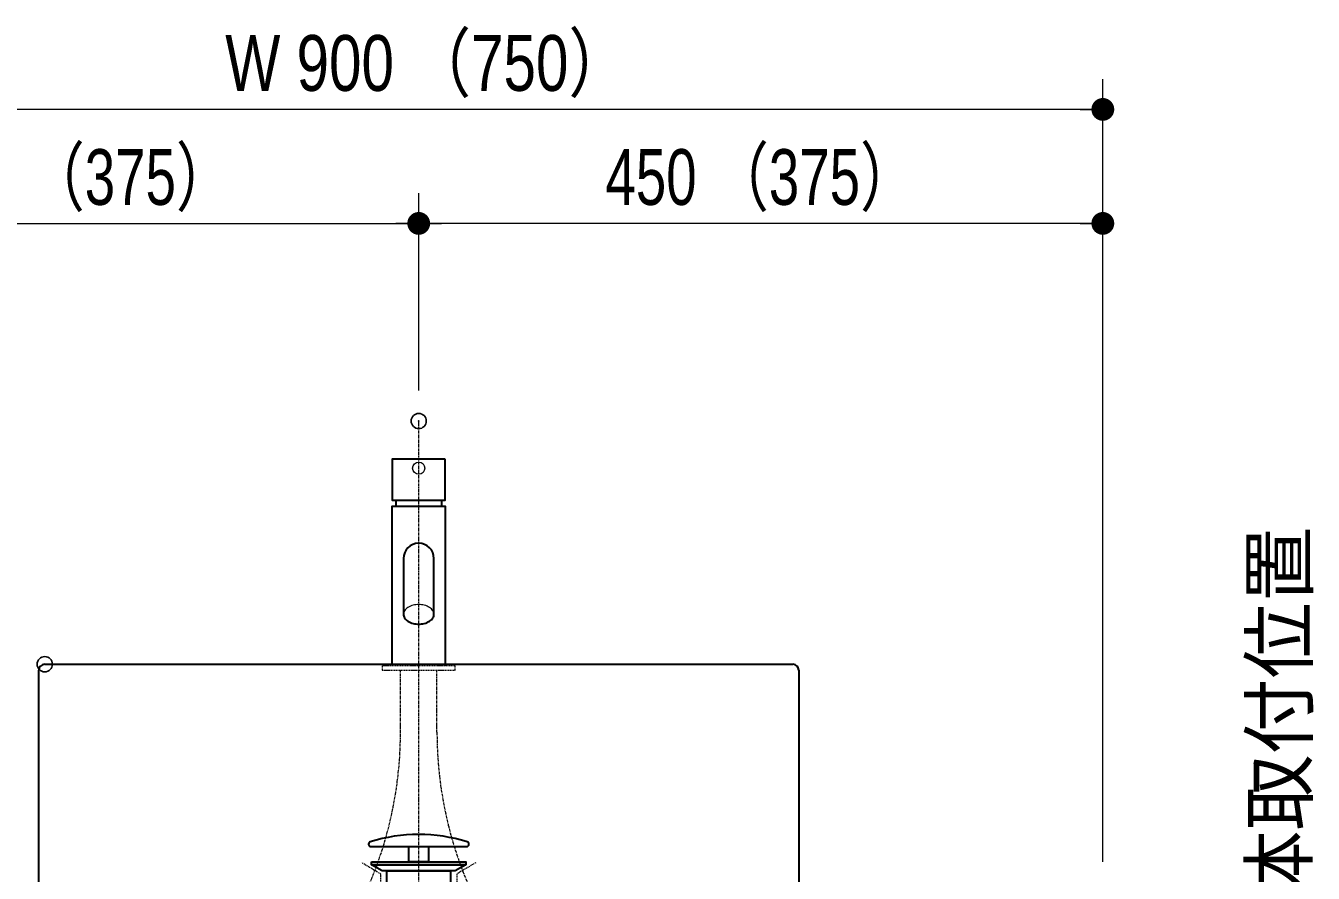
# Model space of a CAD drawing. Units: millimetres, scale not verified. Extents: x -6062 to 6062, y -3045 to 3045.
# Drawn here: x 229 to 1076, y -1368 to -810 of the extents above; entities that cross this region are included whole.
import ezdxf
from ezdxf.enums import TextEntityAlignment as Align

# ---------------------------------------------------------------- set-up
doc = ezdxf.new("R2010")
doc.units = ezdxf.units.MM
doc.header["$LTSCALE"] = 20
doc.header["$PDMODE"] = 32
doc.header["$PDSIZE"] = 10
doc.linetypes.add('USER1', pattern=[2.91, 1.76, -0.4, 0.35, -0.4])
doc.linetypes.add('USER2', pattern=[1.11, 0.71, -0.4])
for name, color, linetype, lineweight in [('0-0_5ボウル・キャビネット', 7, 'Continuous', 15), ('0-1_4給排水', 7, 'Continuous', 30), ('0-3_2寸法-2', 7, 'Continuous', 15), ('0-4_0', 7, 'Continuous', 25), ('0-6_2寸法-1', 7, 'Continuous', 15)]:
    doc.layers.add(name, color=color, linetype=linetype, lineweight=lineweight)
doc.layers.add('0-5_Defpoints', color=7, linetype='Continuous')
doc.styles.add('ＭＳ Ｐゴシック', font='')
doc.styles.get('ＭＳ Ｐゴシック').set_extended_font_data('MS PGothic')

# ---------------------------------------------------------------- blocks, each defined once
blk = doc.blocks.new('_Dot')
at = {"layer": '0-4_0'}
blk.add_line((-10, 0), (-20, 0), dxfattribs=at)
for points in [[(0, 0), (-10, 0), (-9.92, 1.25)], [(0, 0), (-9.92, -1.25), (-10, 0)], [(0, 0), (-9.92, 1.25), (-9.69, 2.49)], [(0, 0), (-9.69, -2.49), (-9.92, -1.25)], [(0, 0), (-9.69, 2.49), (-9.3, 3.68)], [(0, 0), (-9.3, -3.68), (-9.69, -2.49)], [(0, 0), (-9.3, 3.68), (-8.76, 4.82)], [(0, 0), (-8.76, -4.82), (-9.3, -3.68)], [(0, 0), (-8.76, 4.82), (-8.09, 5.88)], [(0, 0), (-8.09, -5.88), (-8.76, -4.82)], [(0, 0), (-8.09, 5.88), (-7.29, 6.85)], [(0, 0), (-7.29, -6.85), (-8.09, -5.88)], [(0, 0), (-7.29, 6.85), (-6.37, 7.71)], [(0, 0), (-6.37, -7.71), (-7.29, -6.85)], [(0, 0), (-6.37, 7.71), (-5.36, 8.44)], [(0, 0), (-5.36, -8.44), (-6.37, -7.71)], [(0, 0), (-5.36, 8.44), (-4.26, 9.05)], [(0, 0), (-4.26, -9.05), (-5.36, -8.44)], [(0, 0), (-4.26, 9.05), (-3.09, 9.51)], [(0, 0), (-3.09, -9.51), (-4.26, -9.05)], [(0, 0), (-3.09, 9.51), (-1.87, 9.82)], [(0, 0), (-1.87, -9.82), (-3.09, -9.51)], [(0, 0), (-1.87, 9.82), (-0.63, 9.98)], [(0, 0), (-0.63, -9.98), (-1.87, -9.82)], [(0, 0), (-0.63, 9.98), (0.63, 9.98)], [(0, 0), (0.63, -9.98), (-0.63, -9.98)], [(0, 0), (0.63, 9.98), (1.87, 9.82)], [(0, 0), (1.87, 9.82), (3.09, 9.51)], [(0, 0), (3.09, 9.51), (4.26, 9.05)], [(0, 0), (4.26, 9.05), (5.36, 8.44)], [(0, 0), (5.36, 8.44), (6.37, 7.71)], [(0, 0), (6.37, 7.71), (7.29, 6.85)], [(0, 0), (7.29, 6.85), (8.09, 5.88)], [(0, 0), (8.09, 5.88), (8.76, 4.82)], [(0, 0), (8.76, 4.82), (9.3, 3.68)], [(0, 0), (9.3, 3.68), (9.69, 2.49)], [(0, 0), (9.69, 2.49), (9.92, 1.25)], [(0, 0), (9.92, 1.25), (10, 0)], [(0, 0), (1.87, -9.82), (0.63, -9.98)], [(0, 0), (3.09, -9.51), (1.87, -9.82)], [(0, 0), (4.26, -9.05), (3.09, -9.51)], [(0, 0), (5.36, -8.44), (4.26, -9.05)], [(0, 0), (6.37, -7.71), (5.36, -8.44)], [(0, 0), (7.29, -6.85), (6.37, -7.71)], [(0, 0), (8.09, -5.88), (7.29, -6.85)], [(0, 0), (8.76, -4.82), (8.09, -5.88)], [(0, 0), (9.3, -3.68), (8.76, -4.82)], [(0, 0), (9.69, -2.49), (9.3, -3.68)], [(0, 0), (9.92, -1.25), (9.69, -2.49)], [(0, 0), (10, 0), (9.92, -1.25)]]:
    blk.add_solid(points, dxfattribs=at)
blk = doc.blocks.new('グループ-64')
at = {"layer": '0-0_5ボウル・キャビネット', "lineweight": 30}
blk.add_line((40580, -24600), (50420, -24600), dxfattribs=at)
blk.add_lwpolyline([(50500, -24680), (50500, -27600), (40500, -27600), (40500, -24680)], dxfattribs=at)
at = {"layer": '0-0_5ボウル・キャビネット', "linetype": 'USER2'}
blk.add_lwpolyline([(46250, -27211.1), (46000, -27360), (46000, -27560), (45000, -27560), (45000, -27360), (44750, -27211.1)], dxfattribs=at)
at = {"layer": '0-0_5ボウル・キャビネット', "lineweight": 30}
for centre, start, end in [((40580, -24680), 90, 180), ((50420, -24680), 0, 90)]:
    blk.add_arc(centre, 80, start, end, dxfattribs=at)
blk = doc.blocks.new('グループ-66')
at = {"layer": '0-1_4給排水', "linetype": 'USER2', "lineweight": 15}
for p, q in [((45150, -24600), (45150, -24620)), ((45850, -24620), (45850, -24600))]:
    blk.add_line(p, q, dxfattribs=at)
blk.add_lwpolyline([(45020, -24620), (45020, -24680), (45980, -24680), (45980, -24620)], close=True, dxfattribs=at)
blk = doc.blocks.new('グループ-67')
at = {"layer": '0-1_4給排水'}
for p, q in [((45200, -22440), (45200, -22520)), ((45800, -22440), (45800, -22520))]:
    blk.add_line(p, q, dxfattribs=at)
blk.add_lwpolyline([(45850, -21900), (45150, -21900), (45150, -22440), (45850, -22440)], close=True, dxfattribs=at)
for points in [[(45150, -24600), (45150, -22520), (45850, -22520), (45850, -24600)], [(45300, -23207.8), (45300, -23943.4), (45300.8, -23955), (45303.3, -23966.8), (45307.7, -23978.8), (45314, -23990.7), (45322.3, -24002.5), (45332.6, -24013.8), (45344.7, -24024.5), (45358.6, -24034.3), (45373.9, -24043.2), (45390.6, -24051), (45408.1, -24057.6), (45426.4, -24063), (45445, -24067), (45463.6, -24069.8), (45482, -24071.5), (45500, -24072), (45518, -24071.5), (45536.4, -24069.8), (45555, -24067), (45573.6, -24063), (45591.9, -24057.6), (45609.4, -24051), (45626.1, -24043.2), (45641.4, -24034.3), (45655.3, -24024.5), (45667.4, -24013.8), (45677.7, -24002.5), (45686, -23990.7), (45692.3, -23978.8), (45696.7, -23966.8), (45699.2, -23955), (45700, -23943.4), (45700, -23208)]]:
    blk.add_lwpolyline(points, dxfattribs=at)
at = {"layer": '0-1_4給排水', "lineweight": 15}
blk.add_lwpolyline([(45700, -23943.4), (45699.2, -23931.9), (45696.7, -23920), (45692.3, -23908), (45686, -23896.1), (45677.7, -23884.4), (45667.4, -23873.1), (45655.3, -23862.4), (45641.4, -23852.5), (45626.1, -23843.6), (45609.4, -23835.8), (45591.9, -23829.2), (45573.6, -23823.9), (45555, -23819.8), (45536.4, -23817), (45518, -23815.4), (45500, -23814.9), (45482, -23815.4), (45463.6, -23817), (45445, -23819.8), (45426.4, -23823.9), (45408.1, -23829.2), (45390.6, -23835.8), (45373.9, -23843.6), (45358.6, -23852.5), (45344.7, -23862.4), (45332.6, -23873.1), (45322.3, -23884.4), (45314, -23896.1), (45307.7, -23908), (45303.3, -23920), (45300.8, -23931.9), (45300, -23943.4)], dxfattribs=at)
at = {"layer": '0-1_4給排水', "linetype": 'USER1', "lineweight": 15}
for points in [[(45260, -25493.4), (45260, -25403), (45260, -24680)], [(45740, -25493.4), (45740, -25403), (45740, -24680)]]:
    blk.add_lwpolyline(points, dxfattribs=at)
at = {"layer": '0-1_4給排水', "lineweight": 15}
blk.add_circle((45500, -22020), 80, dxfattribs=at)
at = {"layer": '0-1_4給排水'}
for start, end in [(90, 180), (0, 90)]:
    blk.add_arc((45500, -23208), 200, start, end, dxfattribs=at)
at = {"layer": '0-1_4給排水', "linetype": 'USER1', "lineweight": 15}
for centre, start, end in [((40160.7, -25493.4), 330.41692, 0), ((50839.3, -25493.4), 180, 209.58308)]:
    blk.add_arc(centre, 5099.3, start, end, dxfattribs=at)
at = {"layer": '0-1_4給排水'}
blk.add_blockref('グループ-66', (0, 0), dxfattribs=at)
blk = doc.blocks.new('グループ-71')
at = {"layer": '0-1_4給排水', "linetype": 'USER1', "lineweight": 15}
blk.add_line((45500, -42400), (45500, -21400), dxfattribs=at)
at = {"layer": '0-1_4給排水'}
for p, q in [((44840, -26965.2), (44840, -26970)), ((44870, -27000), (46130, -27000)), ((46160, -26970), (46160, -26965.2))]:
    blk.add_line(p, q, dxfattribs=at)
for points in [[(45370, -27000), (45630, -27000), (45630, -27200), (45370, -27200)], [(44880, -27200), (46120, -27200), (46120, -27240), (44880, -27240)], [(45018.7, -27320), (44880, -27240), (46120, -27240), (45979.8, -27320)], [(45080, -27320), (45920, -27320), (45920, -27560), (45080, -27560)]]:
    blk.add_lwpolyline(points, close=True, dxfattribs=at)
for centre, radius, start, end in [((45500, -29002.5), 2162.5, 72.8168, 107.1832), ((44870, -26965.2), 30, 107.1832, 180), ((44870, -26970), 30, 180, 270), ((46130, -26970), 30, 270, 0), ((46130, -26965.2), 30, 0, 72.8168)]:
    blk.add_arc(centre, radius, start, end, dxfattribs=at)

msp = doc.modelspace()

# ---------------------------------------------------------------- linework, layer by layer
at = {"layer": '0-5_Defpoints'}
for p in [(487.5, -940), (937.5, -940), (487.5, -1070), (241.5, -1230)]:
    msp.add_point(p, dxfattribs=at)
at = {"layer": '0-6_2寸法-1'}
for p, q in [((937.5, -920), (937.5, -845)), ((922.49, -865), (52.51, -865)), ((487.5, -1050), (487.5, -920)), ((487.5, -1050), (487.5, -920)), ((937.5, -1360), (937.5, -920)), ((52.51, -940), (472.49, -940)), ((922.49, -940), (502.51, -940))]:
    msp.add_line(p, q, dxfattribs=at)

# ---------------------------------------------------------------- block references
at = {"layer": '0-0_5ボウル・キャビネット', "xscale": 0.05, "yscale": 0.05}
msp.add_blockref('グループ-64', (-1787.5, 0), dxfattribs=at)
at = {"layer": '0-1_4給排水', "xscale": 0.05, "yscale": 0.05}
for name in ['グループ-71', 'グループ-67']:
    msp.add_blockref(name, (-1787.5, 0), dxfattribs=at)
at = {"layer": '0-6_2寸法-1', "xscale": 0.7503418, "yscale": 0.7503418}
for p in [(937.5, -865), (487.5, -940), (937.5, -940)]:
    msp.add_blockref('_Dot', p, dxfattribs=at)
at = {"layer": '0-6_2寸法-1', "xscale": 0.7503418, "yscale": 0.7503418, "rotation": 180}
msp.add_blockref('_Dot', (487.5, -940), dxfattribs=at)

# ---------------------------------------------------------------- texts
at = {"layer": '0-3_2寸法-2', "style": 'ＭＳ Ｐゴシック'}
msp.add_text('本体取付位置', height=36.66, rotation=90, dxfattribs=at).set_placement((1082.81, -1439.39), align=Align.BOTTOM_LEFT)
at = {"layer": '0-6_2寸法-1', "style": 'ＭＳ Ｐゴシック'}
for s, height, width, p in [('W 900 （750）', 36.69, 0.8, (360.23, -863.81)), ('450 （375）', 36.66, 0.75, (160.29, -938.81)), ('450 （375）', 36.66, 0.75, (610.29, -938.81))]:
    msp.add_text(s, height=height, dxfattribs=dict(at, width=width)).set_placement(p, align=Align.BOTTOM_LEFT)

doc.saveas('drawing.dxf')
